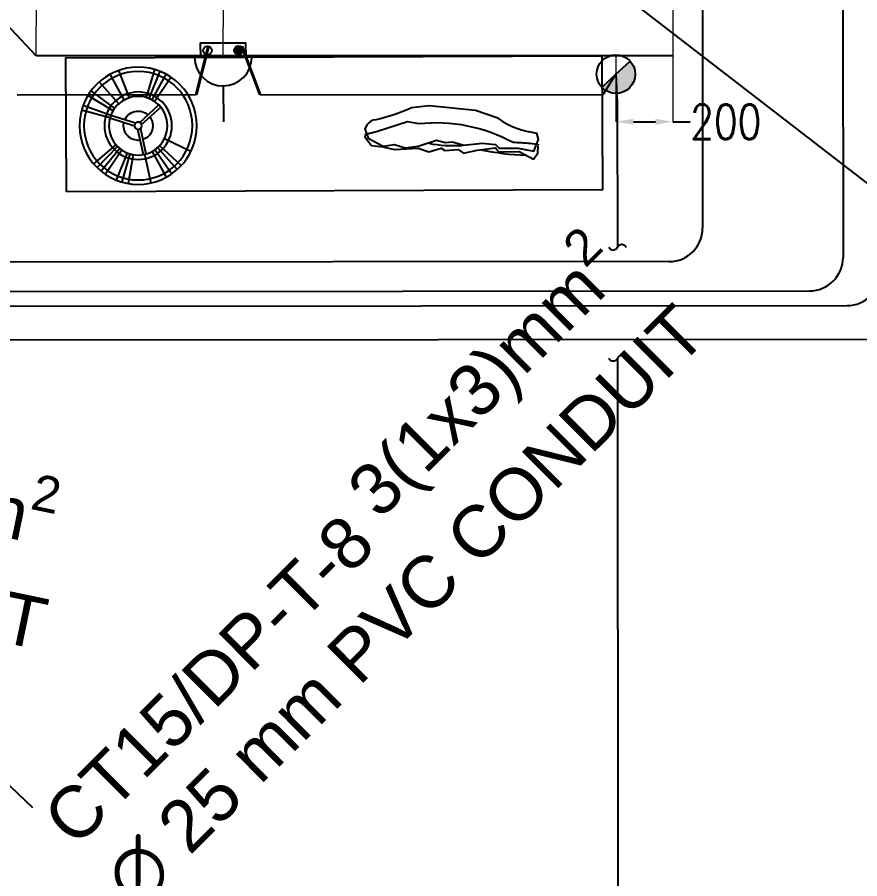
# Model space of a CAD drawing. Extents: x -678889171 to 586587, y -792238163 to 335485.
# Drawn here: x 83624 to 86139, y 25017 to 27588 of the extents above; entities that cross this region are included whole.
import ezdxf
from ezdxf import colors
from ezdxf.entities.mleader import LeaderData, LeaderLine
from ezdxf.math import Vec2, Vec3

# ---------------------------------------------------------------- set-up
doc = ezdxf.new("R2010")
doc.units = 0
doc.header["$MEASUREMENT"] = 0
doc.layers.get('0').update_dxf_attribs({"color": 8})
doc.layers.get('Defpoints').update_dxf_attribs({"color": 252})
for name, color, linetype in [('1', 8, 'Continuous'), ('9TH-FURN$0$A-SITE-PATT', 252, 'Continuous'), ('E-CUT-LINE', 1, 'Continuous'), ('E-POW-BLOCK', 4, 'Continuous'), ('E-POW-WIR-NO', 4, 'Continuous'), ('E-TEXT', 3, 'Continuous'), ('HR_LIGHT', 1, 'Continuous'), ('loop line emped', 1, 'Continuous'), ('powr wire', 4, 'Continuous'), ('XR-A-9TH-FLOOR$0$A-ANNO-SYMB', 252, 'Continuous'), ('XR-A-TYP.furn$0$2ND-FURN$0$XR-A-TYP-2-3-4-5-6-7-8-9-10$0$XR-A-TYP$0$TYPICAL TYPES$0$I-EQPM', 252, 'Continuous'), ('XR-A-TYP.furn$0$2ND-FURN$0$XR-A-TYP-2-3-4-5-6-7-8-9-10$0$XR-A-TYP$0$TYPICAL TYPES$0$I-FURN', 252, 'Continuous'), ('XR-A-TYP.furn$0$A-SITE-PATT', 252, 'Continuous'), ('XR-Typ24$0$XR-A-2ND-FLOOR$0$XR-A-TYP-2-3-4-5-6-7-8-9-10$0$A-WALL', 252, 'Continuous')]:
    doc.layers.add(name, color=color, linetype=linetype)
doc.layers.add('XR-Typ24$0$XR-A-TYP-02 (OUTER)$0$A-WALL', color=252, linetype='Continuous', lineweight=9)
doc.styles.get("Standard").update_dxf_attribs({"font": 'arial.ttf'})
doc.styles.add('Work$0$E-M.MODUL', font='romans.shx', dxfattribs={"width": 0.8})
doc.dimstyles.new('Work$0$S-DIM', dxfattribs={"dimscale": 500, "dimtxt": 0.2065, "dimasz": 0.104, "dimexe": 0, "dimexo": 0, "dimgap": 0, "dimtad": 0, "dimdec": 0, "dimzin": 0, "dimdsep": 46, "dimtxsty": 'Work$0$E-M.MODUL', "dimcen": 0.25, "dimclrd": 5, "dimclre": 5, "dimclrt": 1, "dimadec": 0, "dimazin": 0, "dimtfac": 1, "dimtdec": 0, "dimtofl": 0, "dimtmove": 0, "dimatfit": 3, "dimfxl": 1, "dimtolj": 1, "dimtzin": 0, "dimlwe": 13, "dimarcsym": 0})

# ---------------------------------------------------------------- blocks, each defined once
blk = doc.blocks.new('SO1')
at = {"layer": 'E-POW-BLOCK'}
h = blk.add_hatch(color=3, dxfattribs=at)
h.dxf.hatch_style = 1
edge = h.paths.add_edge_path()
edge.add_arc((-0.1064295025979398, -0.04814632734824666), 0.03025259035537483, 0, 360)
at = {"layer": 'E-POW-BLOCK', "color": 3}
for p, q in [((1.42e-14, 0.2000001000000597), (0, 0.4500002250000599)), ((-0.3000001499999971, 7.11e-14), (0.3000001499999971, 1.42e-14))]:
    blk.add_line(p, q, dxfattribs=at)
blk.add_lwpolyline([(0.1593095883453804, 4.265338082731773e-14), (-0.1593095883453804, 4.265338082731773e-14), (-0.1593095883453804, -0.09876317676643645), (0.1593095883453804, -0.09876317676643645)], close=True, dxfattribs=at)
for centre in [(-0.1064295025979398, -0.04814632734824666), (0.1096454942411166, -0.04814632734824666)]:
    blk.add_circle(centre, 0.03025259035537483, dxfattribs=at)
blk.add_arc((0, 1.42e-14), 0.2000001000000001, 0, 179.9999999999979, dxfattribs=at)
blk = doc.blocks.new('POWER OUTLET')
h = blk.add_hatch(color=3)
h.dxf.hatch_style = 1
h.paths.add_polyline_path([(-33.35452180699924, 31.98717332019851), (-34.06205133726363, 32.74224302445008, 0.207370734747003), (-34.38928182481724, 31.98717332019851, 0.6487759016068458), (-32.66350035819608, 31.21696708043626)])
at = {"color": 3}
for points in [[(-33.35452180699924, 31.98717332019851), (-34.06205133726363, 32.74224302445008)], [(-33.35452180699924, 31.98717332019851), (-32.66350035819608, 31.21696708043626)]]:
    blk.add_lwpolyline(points, dxfattribs=at)
blk.add_circle((-33.35452180699924, 31.98717332019851), 1.034760017818, dxfattribs=at)
blk = doc.blocks.new('*D2920')
at = {"layer": '1', "color": 5, "lineweight": 13, "transparency": 16777216}
for p, q in [((83680.63454319348, 27472.28903360018), (83682.76839225818, 27765.91467985677)), ((84238.96004690386, 27468.23154622099), (84241.09389596856, 27761.85719247758))]:
    blk.add_line(p, q, dxfattribs=at)
at = {"layer": '1', "color": 5, "lineweight": -2, "transparency": 16777216}
for p, q in [((83734.76701917905, 27765.53679317407), (83855.73394836346, 27764.65769704608)), ((84189.09526904768, 27762.23507916028), (84068.1283398633, 27763.11417528826))]:
    blk.add_line(p, q, dxfattribs=at)
at = {"layer": '1', "color": 5, "transparency": 16777216}
for points in [[(83734.83000029284, 27774.20323099421), (83734.70403806528, 27756.87035535392), (83682.76839225818, 27765.91467985677)], [(84189.15825016148, 27770.90151698043), (84189.03228793391, 27753.56864134013), (84241.09389596856, 27761.85719247758)]]:
    blk.add_solid(points, dxfattribs=at)
at = {"layer": 'Defpoints', "color": 0, "transparency": 16777216}
for p in [(84241.09389596856, 27761.85719247758), (83680.63454319348, 27472.28903360018), (84238.96004690386, 27468.23154622099, 5.339817375477864e-06)]:
    blk.add_point(p, dxfattribs=at)
at = {"layer": '1', "color": 1, "transparency": 16777216, "insert": (83961.93114411338, 27763.88593616717), "char_height": 103.25, "attachment_point": 5, "rotation": 359.5836249495093, "style": 'Work$0$E-M.MODUL'}
blk.add_mtext('\\A1;558', dxfattribs=at)
blk = doc.blocks.new('*D2921')
at = {"layer": '1', "color": 5, "lineweight": 13, "transparency": 16777216}
for p, q in [((85411.34917333613, 27475.54139886314), (85411.42250373938, 27275.82279144795)), ((85581.05048437546, 27475.60370785744), (85581.12381477871, 27275.88510044225))]:
    blk.add_line(p, q, dxfattribs=at)
at = {"layer": '1', "color": 5, "lineweight": -2, "transparency": 16777216}
for p, q in [((85463.42250023424, 27275.84188421433), (85529.12381828384, 27275.86600767588)), ((85581.12381477871, 27275.88510044225), (85633.12381127359, 27275.90419320863))]:
    blk.add_line(p, q, dxfattribs=at)
at = {"layer": '1', "color": 5, "transparency": 16777216}
for points in [[(85463.41931810652, 27284.50855029681), (85463.42568236198, 27267.17521813185), (85411.42250373938, 27275.82279144795)], [(85529.12063615612, 27284.53267375836), (85529.12700041158, 27267.1993415934), (85581.12381477871, 27275.88510044225)]]:
    blk.add_solid(points, dxfattribs=at)
at = {"layer": 'Defpoints', "color": 0, "transparency": 16777216}
for p in [(85411.34917333613, 27475.54139886314, 0.0001079917715668131), (85581.05048437546, 27475.60370785744, -4.145255298737549e-09), (85581.12381477871, 27275.88510044225)]:
    blk.add_point(p, dxfattribs=at)
at = {"layer": '1', "color": 1, "transparency": 16777216, "insert": (85739.32380411502, 27275.94318651226), "char_height": 103.25, "attachment_point": 5, "rotation": 0.02103721071461265, "style": 'Work$0$E-M.MODUL'}
blk.add_mtext('\\A1;200', dxfattribs=at)
blk = doc.blocks.new('CW_0.000')
blk.add_lwpolyline([(0, -25.98557292037257, 0.66), (0, 0, -0.66), (0, 25.98557292037257, 0.97)], format="xyb")
blk = doc.blocks.new('XR-Typ24')
at = {"layer": 'XR-Typ24$0$XR-A-2ND-FLOOR$0$XR-A-TYP-2-3-4-5-6-7-8-9-10$0$A-WALL'}
for p, q in [((86481.06919224276, 13950.1730479909), (86013.47050570899, 14447.93519622558, 1.305759582199221e-05)), ((88381.4860942678, 13950.87082362855, -4.203830727844845e-09), (86481.06919224276, 13950.1730479909))]:
    blk.add_line(p, q, dxfattribs=at)
at = {"layer": 'XR-Typ24$0$XR-A-TYP-02 (OUTER)$0$A-WALL'}
blk.add_line((88381.41782483069, 14136.80566517796), (88381.4860942678, 13950.87082362855, -4.203830726232094e-09), dxfattribs=at)
blk = doc.blocks.new('XR-A-TYP.furn$0$2ND-FURN$0$XR-A-TYP-2-3-4-5-6-7-8-9-10$0$XR-A-TYP$0$TYPICAL TYPES$0$A$C3BC9006F')
at = {"layer": 'XR-A-TYP.furn$0$2ND-FURN$0$XR-A-TYP-2-3-4-5-6-7-8-9-10$0$XR-A-TYP$0$TYPICAL TYPES$0$I-EQPM', "ltscale": 0.5}
for points in [[(265.3388938331336, 82.15260165809013), (220.6461622324714, 97.09784417379706), (128.3828460123332, 106.6903343078593), (93.16634136784705, 102.9001979335007, -0.05310970111942454), (22.19112788685015, 79.61778344966297, 0.1890075166266568), (4.853666406677803, 70.41311097146536), (0.5193529123498593, 61.74977540825785), (7.020823153870879, 43.34043045174622), (36.81964343300206, 27.09721112450643), (59.5749967811571, 30.34588092229387), (80.70498256883002, 23.30707475026429), (106.1692818509473, 26.55574454799353), (143.054729593714, 38.29776363460405), (159.8070338517718, 33.59455072002311), (174.735183095996, 35.18368251174979), (197.3282694414083, 28.36893147481896), (234.0329824535584, 32.51174722852011), (260.5808601091558, 29.26294776920986), (267.6243270401901, 22.22414159718028), (305.5499851211498, 21.68254535908636), (336.432176271308, 15.72667234014079), (346.1858341516054, 39.21849020548689), (342.9338540154567, 52.00376601495373), (342.9338540154567, 52.00376601495373)], [(0.5193529123498593, 50.69430442266457), (25.44186300763977, 56.65017744161014), (85.58108525010175, 76.14258521272859), (107.2665553936095, 71.8223924770864, -0.1508423079739049), (295.2557830695005, 33.90948885733087, -0.01357776136513155), (328.6711654843821, 31.55561332318757, -0.09500366712900013), (346.1858341516054, 28.16301921989361, 1.953292456731474)]]:
    blk.add_lwpolyline(points, format="xyb", dxfattribs=at)
blk.add_lwpolyline([(2.583823578286683, 51.18766263937869), (-2.599789877422154e-05, 46.02311790759268), (13.2162271180714, 28.45723163413641), (36.30026452275342, 25.69339428633975), (59.05561787090846, 20.16571959068824), (106.4679785083572, 22.92955693848489), (127.4739847950696, 15.30474396534555), (152.4029274697823, 22.57110613399709), (159.2876549415232, 17.86789321941615), (186.161104115512, 19.97606014188204), (196.8088905312179, 12.642273974212), (223.5545181276102, 18.41895474972262), (260.0614811989653, 22.92955693848489), (267.1049481299415, 14.63804489503673), (307.4365991547529, 15.55936454237963), (335.9127973610593, 1.483953383285552e-05), (344.5639941348054, 12.19066284249129), (345.1269869828539, 25.61277139066078)], dxfattribs=at)
for centre, radius, start, end in [((359.1576619633415, 208.6881187973922), 157.522056713232, 233.445203255973, 264.0884022764716), ((178.9237203436496, 302.6481101266836), 275.1043700773726, 259.2426343931364, 273.1825552457807), ((344.0366667642666, 554.4463156928105), 547.0396799580047, 258.0587621180514, 267.5175795156633)]:
    blk.add_arc(centre, radius, start, end, dxfattribs=at)
blk = doc.blocks.new('XR-A-TYP.furn$0$2ND-FURN$0$XR-A-TYP-2-3-4-5-6-7-8-9-10$0$XR-A-TYP$0$TYPICAL TYPES$0$T-lamp')
for p, q in [((-0.03685997040935263, 0.07935737254082653), (-0.06875697268154113, 0.1609269358694121)), ((-0.02109759772733355, 0.08491843948930011), (-0.04219519545463868, 0.1698368789786002)), ((-0.001382774731780501, 0.08748907319889554), (-0.002765549463504158, 0.1749781463978053)), ((0.01686304560624308, 0.08585969769363544), (0.033726091212543, 0.1717193953872709)), ((0.02520280534272956, 0.08379181701108962), (0.05040561068545912, 0.1675836340221508)), ((0.04014586550880495, 0.07774676506267042), (0.08029173101758147, 0.1554935301253551)), ((0.04667724612633606, 0.07401003100407877), (0.0933544922526437, 0.1480200620081433)), ((-0.07483080043735413, 0.04534976627354581), (-0.1496616008747367, 0.09069953254709162)), ((0.001223331024419849, 0.01086887148599658), (0.03990641712334764, 0.07786994200291986)), ((-0.0826328985263558, 0.02877592876514257), (-0.1652657970526832, 0.05755185753032777)), ((-0.07889810106058803, 0.0378330496285173), (-0.1577962021211761, 0.0756660992570346)), ((0.008801053305120377, 0.00649387148737901), (0.04748413940407659, 0.07349494200430229)), ((-0.08505681644069796, 0.02053260753378083), (-0.1701136328813675, 0.04106521506756167)), ((-0.01002438432954023, 0.004374999998617568), (-0.08739055652742422, 0.004374999998617568)), ((0.08745049231913526, 0.002943023666333033), (0.174900984638299, 0.005886047332637645)), ((-0.01002438432954023, -0.004374999998617568), (-0.08739055652742422, -0.004374999998617568)), ((0.001223331024419849, -0.01086887148599658), (0.03990641712334764, -0.07786994200291986)), ((0.008801053305120377, -0.00649387148737901), (0.04748413940407659, -0.07349494200430229)), ((0.08505681644069796, -0.02053260753380926), (0.1701136328813675, -0.04106521506761851)), ((0.08653558545827877, -0.01295540213779134), (0.173071170916586, -0.02591080427555426)), ((0.08737997856039215, -0.004581412658481554), (0.1747599571207843, -0.009162825316920475)), ((0.07483080043735413, -0.04534976627354581), (0.1496616008747367, -0.0906995325470632)), ((0.07889810106055961, -0.03783304962855993), (0.1577962021211761, -0.07566609925709145)), ((0.04354374302988617, -0.07589593163082498), (0.0870874860597155, -0.15179186326165)), ((0.06928195055166952, -0.05344400174874409), (0.138563901103339, -0.1068880034974455)), ((-0.03249049224331202, -0.08124418692403879), (-0.0649809844865672, -0.162488373848106)), ((-0.007159133188082478, -0.08720663281630436), (-0.01431826637616496, -0.1744132656325945)), ((0.001382774731723657, -0.08748907319889554), (0.002765549463504158, -0.1749781463978053)), ((0.01117099337798777, -0.08678397837222462), (0.02234198675597554, -0.1735679567444492)), ((0.02109759772730513, -0.08491843948930011), (0.04219519545461026, -0.1698368789786144))]:
    blk.add_line(p, q)
for radius in [0.1749999999447027, 0.16187499994885, 0.1006249999682041, 0.08749999997235136, 0.01093749999654392]:
    blk.add_circle((0, 0), radius)
for start, end in [(65.73917047762941, 174.2608295223939), (305.7391704778918, 54.26082952210819), (185.7391704776061, 294.2608295223706)]:
    blk.add_arc((0, 0), 0.04374999998617568, start, end)
blk = doc.blocks.new('XR-A-TYP.furn$0$furn24')
at = {"layer": 'XR-A-TYP.furn$0$2ND-FURN$0$XR-A-TYP-2-3-4-5-6-7-8-9-10$0$XR-A-TYP$0$TYPICAL TYPES$0$I-FURN', "elevation": -3.751366377036267e-09}
blk.add_lwpolyline([(86571.28486384338, 13544.17484161165), (86569.62946014025, 13944.17141609093), (88169.6157584151, 13950.79303102271), (88171.27116199903, 13550.7964564242)], close=True, dxfattribs=at)
at = {"xscale": 1.500000000000001, "yscale": 1.500000000000001, "zscale": 1.500000000000001, "rotation": 0.2371197958840461}
blk.add_blockref('XR-A-TYP.furn$0$2ND-FURN$0$XR-A-TYP-2-3-4-5-6-7-8-9-10$0$XR-A-TYP$0$TYPICAL TYPES$0$A$C3BC9006F', (87462.09116224278, 13640.02214842883, -4.704711101380541e-09), dxfattribs=at)
at = {"layer": 'XR-A-TYP.furn$0$2ND-FURN$0$XR-A-TYP-2-3-4-5-6-7-8-9-10$0$XR-A-TYP$0$TYPICAL TYPES$0$I-EQPM', "extrusion": (-1.734775052156972e-13, 9.576087668943558e-16, -1), "xscale": 999.9999999999994, "yscale": 999.9999999999994, "zscale": -999.9999999999995, "rotation": 317.5705710745216}
blk.add_blockref('XR-A-TYP.furn$0$2ND-FURN$0$XR-A-TYP-2-3-4-5-6-7-8-9-10$0$XR-A-TYP$0$TYPICAL TYPES$0$T-lamp', (-86785.62229545829, 13741.92384641999, -8.397237443767673e-09), dxfattribs=at)
blk = doc.blocks.new('XR-A-TYP.furn')
at = {"layer": 'XR-A-TYP.furn$0$A-SITE-PATT'}
blk.add_blockref('XR-A-TYP.furn$0$furn24', (0, 0), dxfattribs=at)

msp = doc.modelspace()

# ---------------------------------------------------------------- block references
at = {"layer": 'XR-A-9TH-FLOOR$0$A-ANNO-SYMB'}
msp.add_blockref('XR-Typ24', (-2800.434649049275, 13522.11598560929), dxfattribs=at)

# ---------------------------------------------------------------- next in the draw order: block references
at = {"layer": '9TH-FURN$0$A-SITE-PATT'}
msp.add_blockref('XR-A-TYP.furn', (-2800.434649049275, 13522.11598560929), dxfattribs=at)

# ---------------------------------------------------------------- next in the draw order: linework, layer by layer
at = {"color": 240, "true_color": 0xed1f24}
for p, q in [((81945.30782192203, 26724.06196633992, 8.451885181169193e-05), (86101.36379565843, 26727.27531562401, 0.0001853813701471335)), ((81933.83904847808, 26624.03469038405, 8.423879282105397e-05), (86201.45947594361, 26627.3342982652, 0.0001877529630932018))]:
    msp.add_line(p, q, dxfattribs=at)
at = {"color": 240, "true_color": 0xed1f24, "extrusion": (-2.426879201763438e-08, -1.876396900050599e-11, 0.9999999999999997)}
msp.add_arc((86101.28647840508, 26827.27528573422, -0.001904696230009868), 100, 270.0442995274781, 0.04429952747798702, dxfattribs=at)
at = {"layer": '1', "color": 4}
for p, q in [((85373.61988538087, 27356.93507980395, 8.312810054118719e-05), (85411.34917333614, 27417.92876792215, 0.0001079917715668131)), ((85411.34917333614, 27417.92876792215, 0.0001079917715668131), (85415.4320347154, 27334.55802472323, 8.313102329492884e-05))]:
    msp.add_line(p, q, dxfattribs=at)
at = {"layer": 'E-POW-WIR-NO', "extrusion": (1.605154882769507e-27, -1.202095934730366e-28, -1)}
for p, q in [((84158.58099189759, 27355.99562733838, 8.313102329492884e-05), (83624.10876634516, 27355.58238037795, 8.313102329492884e-05)), ((85415.4320347154, 27334.55802472323, 8.313102329492884e-05), (85415.76687958385, 26901.48700428542, 8.313102329492884e-05)), ((85416.02346560083, 26569.63193145175, 8.313102329492884e-05), (85417.36825533569, 24830.35049807289, 8.313102329492884e-05))]:
    msp.add_line(p, q, dxfattribs=at)
at = {"layer": 'E-POW-WIR-NO', "extrusion": (1.605154882769507e-27, -1.202095934730366e-28, -1), "elevation": -8.312810054118719e-05}
for points in [[(-84349.4695798681, 27356.14322013306), (-85373.61988538087, 27356.93507980395)], [(-84243.37980287525, 27356.06119289991), (-84243.40730977044, 27356.06121416789)]]:
    msp.add_lwpolyline(points, dxfattribs=at)
at = {"layer": 'HR_LIGHT', "color": 3}
for p, q in [((86085.22813702832, 32126.78789325562, 8.313185190327271e-05), (86089.29170535124, 26871.08242521185, 8.313185190327271e-05)), ((85667.55951168059, 29972.71460817828, 8.313185190327271e-05), (85669.89010461493, 26958.39098234221, 8.313185190327271e-05)), ((85569.96745175801, 26858.31369497873, 8.313185190327271e-05), (81975.96504022731, 26855.5349101945, 8.313185190327271e-05))]:
    msp.add_line(p, q, dxfattribs=at)
msp.add_arc((85569.89013450468, 26958.31366508894, 8.313185190327271e-05), 100.0000000000133, 270.0442995274781, 0.04429952747798702, dxfattribs=at)
at = {"layer": 'loop line emped', "color": 3}
msp.add_line((81955.52689469038, 26767.8862809581, 8.4235610807232e-05), (85989.36905249432, 26771.00513784837, 8.315855245302508e-05), dxfattribs=at)
msp.add_arc((85989.29173524104, 26871.00510795858, 0.0001061236052411922), 100, 270.0442995274781, 0.04429952747798702, dxfattribs=at)
at = {"layer": 'powr wire', "color": 4, "lineweight": 40}
for p, q in [((84195.39577155179, 27501.27841609329), (84158.58099189759, 27355.99562733838)), ((84294.27346110882, 27500.94482180296, -3.748272183442617e-09), (84349.4695798681, 27356.14322013306))]:
    msp.add_line(p, q, dxfattribs=at)

# ---------------------------------------------------------------- next in the draw order: block references
at = {"layer": 'E-CUT-LINE'}
for p, rotation in [((85415.76687958385, 26901.48700428543, 8.313102329492884e-05), 270.0443003411079), ((85416.02346560083, 26569.63193145175, 8.313102329492884e-05), 90.04430034110793)]:
    msp.add_blockref('CW_0.000', p, dxfattribs=dict(at, rotation=rotation))
at = {"layer": 'E-POW-BLOCK'}
for name, p, xscale, yscale, zscale, rotation in [('SO1', (84238.96004690384, 27468.23154622101, 5.339817373630054e-06), 427.5336916951259, 427.5336916951259, 427.5336916951259, 180.2371197950187), ('POWER OUTLET', (87192.30821658825, 29275.01806592726, 0.0001079917715668131), 55.67728743761145, 55.67728743761145, 55.67728743761145, 90.0000000004097)]:
    msp.add_blockref(name, p, dxfattribs=dict(at, xscale=xscale, yscale=yscale, zscale=zscale, rotation=rotation))

# ---------------------------------------------------------------- next in the draw order: dimensions: what is measured, and where the dimension line sits
at = {"layer": '1', "color": 3}
dim = msp.add_aligned_dim(p1=(83680.63454319348, 27472.28903360019), p2=(84238.96004690384, 27468.23154622099, 5.339817375477864e-06), distance=293.6333997545739, dimstyle='Work$0$S-DIM', dxfattribs=at)
dim.commit()
dim.dimension.update_dxf_attribs({"geometry": '*D2920', "text_midpoint": (83961.93114411338, 27763.88593616717)})
dim = msp.add_aligned_dim(p1=(85411.34917333614, 27475.54139886315, 0.0001079917715668131), p2=(85581.05048437548, 27475.60370785745, -4.145255298737549e-09), distance=-199.71862087751205, text='200', dimstyle='Work$0$S-DIM', dxfattribs=at)
dim.commit()
dim.dimension.update_dxf_attribs({"geometry": '*D2921', "text_midpoint": (85739.32380411502, 27275.94318651226)})

# ---------------------------------------------------------------- next in the draw order: leaders
at = {"layer": 'E-TEXT', "color": 30}
ml = msp.add_multileader_mtext('Standard', dxfattribs=at)
ml.set_content('\\C30;CT1{\\fArial|b0|i0|c178|p34;2}/DP-T-8 {\\A1;3(1x3)mm\\H0.7x;\\S2^ ;\\H1.42857x; \\P∅ 25 mm PVC CONDUIT}', color=3)
ml.set_leader_properties(color=30)
ml.build(insert=Vec2(0, 0))
ml.multileader.update_dxf_attribs({"text_right_attachment_type": 6, "dogleg_length": 0.2763936738358556, "arrow_head_size": 153.5520410199195, "scale": 2})
ctx = ml.context
ctx.base_point, ctx.scale, ctx.char_height, ctx.arrow_head_size, ctx.landing_gap_size, ctx.plane_origin, ctx.plane_x_axis, ctx.plane_y_axis = Vec3(81412.82397931682, 27381.83110228, 9.271710859540493e-05), 2, 153.5520410199195, 153.5520410199195, 3.071040820398391, Vec3(72066.36522136725, 32568.59734002273, 0.0001283337075415372), Vec3(0.7535130861507356, 0.6574329083637311, 3.477911888746864e-09), Vec3(-0.6574329083637311, 0.7535130861507356, 4.7996689140011e-09)
ctx.right_attachment = 6
notes = []
notes.append((ctx, [(0, (1, 1, 0), (81412.40744681649, 27381.46768168632, 9.271518604971651e-05), (0.7535130861507355, 0.6574329083637312, 3.477911888746866e-09), 0.5527873476717114, [(1, [(80961.57240664959, 27835.36015248764, 9.563567216429443e-05)], 0, [])])]))
ctx.mtext.insert, ctx.mtext.text_direction, ctx.mtext.rotation, ctx.mtext.width, ctx.mtext.defined_height, ctx.mtext.flow_direction, ctx.mtext.extrusion = Vec3(81362.63157006729, 27444.03011528216, 9.311111933910058e-05), Vec3(0.7535130861507356, 0.6574329083637311, 3.477911888746863e-09), 0.7174068449896417, 2907.436014518008, 503.608197250026, 5, Vec3(5.348081726647053e-10, -5.903107063942312e-09, 1)
ml = msp.add_multileader_mtext('Standard', dxfattribs=at)
ml.set_content('\\C30;CT1{\\fArial|b0|i0|c178|p34;5}/DP-T-8 {\\A1;3(1x3)mm\\H0.7x;\\S2^ ;\\H1.42857x; \\P∅ 25 mm PVC CONDUIT}', color=3)
ml.set_leader_properties(color=30)
ml.build(insert=Vec2(0, 0))
ml.multileader.update_dxf_attribs({"text_right_attachment_type": 6, "dogleg_length": 0.2763936738358556, "arrow_head_size": 153.5520410199195, "scale": 2})
ctx = ml.context
ctx.base_point, ctx.scale, ctx.char_height, ctx.arrow_head_size, ctx.landing_gap_size, ctx.plane_origin, ctx.plane_x_axis, ctx.plane_y_axis = Vec3(83669.94752024028, 25229.53972242085, -1.301467495540688e-05), 2, 153.5520410199195, 153.5520410199195, 3.071040820398391, Vec3(72466.2112091032, 31572.8525335079, 3.451332349495264e-05), Vec3(0.7079538503740199, 0.7062586960460026, 3.477911888746864e-09), Vec3(-0.7062586960460026, 0.7079538503740199, 4.799668914001097e-09)
ctx.right_attachment = 6
notes.append((ctx, [(0, (1, 1, 0), (83669.55617230907, 25229.14931154949, -1.301659750109529e-05), (0.7079538503740199, 0.7062586960460026, 3.477911888746864e-09), 0.5527873476717118, [(1, [(81858.86695295261, 26957.53063017823, -1.218614226690966e-06)], 0, [])])]))
ctx.mtext.insert, ctx.mtext.text_direction, ctx.mtext.rotation, ctx.mtext.width, ctx.mtext.defined_height, ctx.mtext.flow_direction, ctx.mtext.extrusion = Vec3(83615.71568066369, 25288.25005150232, -1.262066421171121e-05), Vec3(0.7079538503740199, 0.7062586960460026, 3.477911888746863e-09), 0.7841995079899166, 3748.683909881383, 216.9691545207393, 5, Vec3(9.276067957549787e-10, -5.854249603696769e-09, 1)
ml = msp.add_multileader_mtext('Standard', dxfattribs=at)
ml.set_content('\\C30;CT10/DP-T-8 {\\A1;3(1x3)mm\\H0.7x;\\S2^ ;\\H1.42857x; \\P∅ 25 mm PVC CONDUIT}', color=3)
ml.set_leader_properties(color=30)
ml.build(insert=Vec2(0, 0))
ml.multileader.update_dxf_attribs({"text_right_attachment_type": 6, "dogleg_length": 0.2763936738358556, "arrow_head_size": 153.5520410199195, "scale": 2})
ctx = ml.context
ctx.base_point, ctx.scale, ctx.char_height, ctx.arrow_head_size, ctx.landing_gap_size, ctx.plane_origin, ctx.plane_x_axis, ctx.plane_y_axis = Vec3(86614.89073286217, 26742.39531890726, 6.543712195908088e-06), 2, 153.5520410199195, 153.5520410199195, 3.071040820398391, Vec3(80649.42467201085, 36869.36393692614, 3.396747536598055e-05), Vec3(0.999976866597217, -0.00680193137365684, 3.477911888746864e-09), Vec3(0.006801931373656824, 0.999976866597217, 4.799668914001097e-09)
ctx.right_attachment = 6
notes.append((ctx, [(0, (1, 1, 0), (86614.33795830235, 26742.39907892887, 6.541789650219671e-06), (0.9999768665972169, -0.00680193137365681, 3.477911888746864e-09), 0.5527873476717114, [(1, [(85233.9122867845, 27807.37236526143, 6.782042446652745e-06)], 0, [])])]))
ctx.mtext.insert, ctx.mtext.text_direction, ctx.mtext.rotation, ctx.mtext.width, ctx.mtext.defined_height, ctx.mtext.flow_direction, ctx.mtext.extrusion = Vec3(86618.50494509033, 26822.23849416155, 6.937722939603756e-06), Vec3(0.999976866597217, -0.006801931373656839, 3.477911888746863e-09), 6.276383323354838, 3689.840183907986, 503.608197250026, 5, Vec3(-3.510478451379605e-09, -4.775901363335934e-09, 1)
ml = msp.add_multileader_mtext('Standard', dxfattribs=at)
ml.set_content('\\C30;CT{\\fArial|b0|i0|c178|p34;19}/DP-T-8 {\\A1;3(1x3)mm\\H0.7x;\\S2^ ;\\H1.42857x; \\P∅ 25 mm PVC CONDUIT}', color=3)
ml.set_leader_properties(color=30)
ml.build(insert=Vec2(0, 0))
ml.multileader.update_dxf_attribs({"text_right_attachment_type": 6, "dogleg_length": 0.2763936738358556, "arrow_head_size": 153.5520410199195, "scale": 2})
ctx = ml.context
ctx.base_point, ctx.scale, ctx.char_height, ctx.arrow_head_size, ctx.landing_gap_size, ctx.plane_origin, ctx.plane_x_axis, ctx.plane_y_axis = Vec3(81410.04038844832, 26615.59074456558, 5.99082492538973e-06), 2, 153.5520410199195, 153.5520410199195, 3.071040820398391, Vec3(78430.3659659515, 34756.19011546153, 2.545317930432178e-05), Vec3(0.9791854263394484, -0.2029677335056799, 3.477911888746864e-09), Vec3(0.2029677335056798, 0.9791854263394484, 4.799668914001098e-09)
ctx.right_attachment = 6
notes.append((ctx, [(0, (1, 1, 0), (81409.49910713361, 26615.70294256065, 5.988902379701313e-06), (0.9791854263394486, -0.2029677335056798, 3.477911888746864e-09), 0.5527873476717121, [(1, [(79782.12258925769, 26998.27576081682, 3.894268183921912e-07)], 0, [])])]))
ctx.mtext.insert, ctx.mtext.text_direction, ctx.mtext.rotation, ctx.mtext.width, ctx.mtext.defined_height, ctx.mtext.flow_direction, ctx.mtext.extrusion = Vec3(81429.25770997256, 26693.17095929943, 6.384835669085398e-06), Vec3(0.9791854263394484, -0.2029677335056799, 3.477911888746863e-09), 6.078797514486136, 3000.401374240379, 430.560330692625, 5, Vec3(-4.379698556606089e-09, -3.993861958452886e-09, 1)
ml = msp.add_multileader_mtext('Standard', dxfattribs=at)
ml.set_content('\\C30;CT2/DP-T-8 {\\A1;3(1x3)mm\\H0.7x;\\S2^ ;\\H1.42857x; \\P∅ 25 mm PVC CONDUIT}', color=3)
ml.set_leader_properties(color=30)
ml.build(insert=Vec2(0, 0))
ml.multileader.update_dxf_attribs({"text_right_attachment_type": 6, "dogleg_length": 0.2763936738358556, "arrow_head_size": 153.5520410199195, "scale": 2})
ctx = ml.context
ctx.base_point, ctx.scale, ctx.char_height, ctx.arrow_head_size, ctx.landing_gap_size, ctx.plane_origin, ctx.plane_x_axis, ctx.plane_y_axis = Vec3(77999.4766952707, 25411.08904687813, -1.730699440741814e-05), 2, 153.5520410199195, 153.5520410199195, 3.071040820398391, Vec3(79143.79885497651, 35913.55845233223, 2.964824083665978e-05), Vec3(0.9791758036653332, -0.2030141510248707, 3.477911888746863e-09), Vec3(0.2030141510248706, 0.9791758036653332, 4.799668914001095e-09)
ctx.right_attachment = 6
notes.append((ctx, [(1, (1, 1, 0), (80341.17506856861, 24818.96410698372, -9.415360421180762e-06), (-0.9791758036653332, 0.2030141510248707, -3.477911888746863e-09), 0.5527873476717114, [(1, [(80404.91383887455, 25259.06869848724, -7.378566143325717e-06)], 0, [])])]))
ctx.mtext.insert, ctx.mtext.text_direction, ctx.mtext.rotation, ctx.mtext.width, ctx.mtext.defined_height, ctx.mtext.flow_direction, ctx.mtext.extrusion = Vec3(78018.69769442081, 25488.66835053824, -1.691298366372247e-05), Vec3(0.9791758036653332, -0.2030141510248707, 3.477911888746862e-09), 6.078750110035444, 3497.316897581842, 503.6081972500259, 5, Vec3(-4.379887878517306e-09, -3.993654336761226e-09, 1)
ml = msp.add_multileader_mtext('Standard', dxfattribs=at)
ml.set_content('\\C30;CT14/DP-T-8 {\\A1;3(1x3)mm\\H0.7x;\\S2^ ;\\H1.42857x; \\P∅ 25 mm PVC CONDUIT}', color=3)
ml.set_leader_properties(color=30)
ml.build(insert=Vec2(0, 0))
ml.multileader.update_dxf_attribs({"text_right_attachment_type": 6, "dogleg_length": 0.2763936738358556, "arrow_head_size": 153.5520410199195, "scale": 2})
ctx = ml.context
ctx.base_point, ctx.scale, ctx.char_height, ctx.arrow_head_size, ctx.landing_gap_size, ctx.plane_origin, ctx.plane_x_axis, ctx.plane_y_axis = Vec3(79721.3565897645, 24341.1879636985, 1.828136421921103e-05), 2, 153.5520410199195, 153.5520410199195, 3.071040820398391, Vec3(73463.46833779119, 34904.16069277743, 3.397414773374796e-05), Vec3(0.9817099728005241, -0.1903825866616857, 3.477911888746863e-09), Vec3(0.1903825866616856, 0.9817099728005241, 4.799668914001094e-09)
ctx.right_attachment = 6
notes.append((ctx, [(0, (1, 1, 0), (79720.81391291246, 24341.29320478363, 1.827944167352261e-05), (0.9817099728005241, -0.1903825866616857, 3.477911888746865e-09), 0.5527873476717114, [(1, [(75212.982233949, 25415.74221628532, 3.120460612651113e-06)], 0, [])])]))
ctx.mtext.insert, ctx.mtext.text_direction, ctx.mtext.rotation, ctx.mtext.width, ctx.mtext.defined_height, ctx.mtext.flow_direction, ctx.mtext.extrusion = Vec3(79739.23754189163, 24417.26040530112, 1.866682859881637e-05), Vec3(0.9817099728005241, -0.1903825866616857, 3.477911888746862e-09), 6.091633460812881, 2376.813927149846, 503.6081972500259, 5, Vec3(-4.3280741686715e-09, -4.049748977454414e-09, 1)
for ctx, leaders in notes:
    for number, flags, end, landing, length, lines in leaders:
        leader = LeaderData()
        leader.index, (leader.has_last_leader_line, leader.has_dogleg_vector, leader.attachment_direction) = number, flags
        leader.last_leader_point, leader.dogleg_vector, leader.dogleg_length = Vec3(end), Vec3(landing), length
        for number, points, colour, breaks in lines:
            line = LeaderLine()
            line.index, line.vertices, line.color, line.breaks = number, Vec3.list(points), colors.encode_raw_color(colour), breaks
            leader.lines.append(line)
        ctx.leaders.append(leader)

doc.saveas('drawing.dxf')
